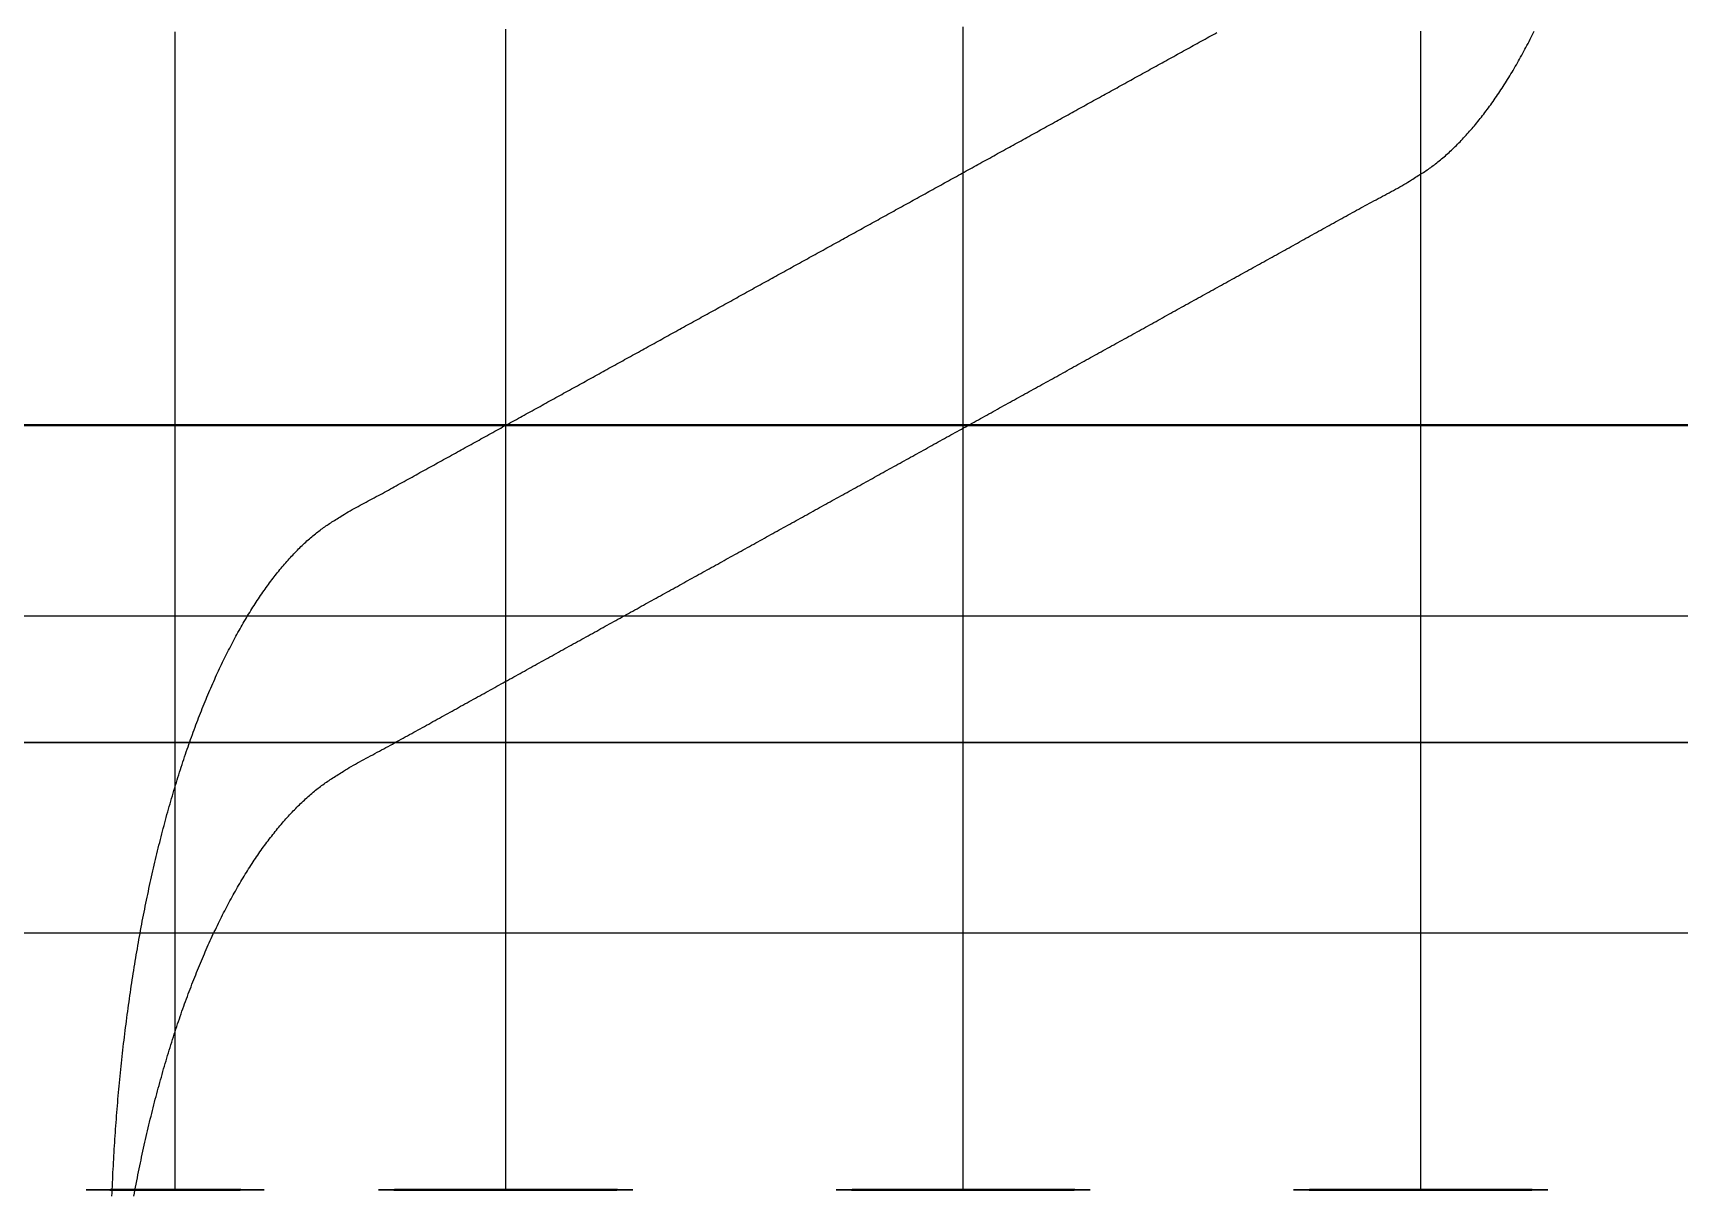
# Model space of a CAD drawing. Header units: millimetres. Extents: x -226 to 218, y -316 to 313.
# Drawn here: x -124.4 to -60.3, y -61.7 to -16.3 of the extents above; entities that cross this region are included whole.
import ezdxf

# ---------------------------------------------------------------- set-up
doc = ezdxf.new("R2010")
doc.units = ezdxf.units.MM
doc.layers.add('SKETCH', color=5, linetype='Continuous')
doc.layers.add('VISIBLE', color=7, linetype='Continuous')

msp = doc.modelspace()

# ---------------------------------------------------------------- linework, layer by layer
at = {"layer": 'SKETCH', "flags": 128}
for points in [[(-121.356, -61.67), (-121.351, -61.54), (-121.345, -61.409), (-121.34, -61.277), (-121.334, -61.146), (-121.328, -61.015), (-121.322, -60.884), (-121.316, -60.753), (-121.309, -60.622), (-121.302, -60.491), (-121.295, -60.36), (-121.288, -60.23), (-121.281, -60.099), (-121.273, -59.968), (-121.265, -59.838), (-121.257, -59.707), (-121.249, -59.577), (-121.24, -59.447), (-121.231, -59.317), (-121.222, -59.187), (-121.213, -59.057), (-121.204, -58.927), (-121.194, -58.798), (-121.184, -58.668), (-121.174, -58.539), (-121.164, -58.41), (-121.154, -58.281), (-121.143, -58.152), (-121.132, -58.023), (-121.121, -57.894), (-121.11, -57.766), (-121.098, -57.637), (-121.087, -57.509), (-121.075, -57.38), (-121.063, -57.252), (-121.05, -57.124), (-121.038, -56.996), (-121.025, -56.868), (-121.012, -56.741), (-120.999, -56.613), (-120.985, -56.486), (-120.972, -56.359), (-120.958, -56.232), (-120.944, -56.105), (-120.93, -55.978), (-120.915, -55.852), (-120.901, -55.726), (-120.886, -55.6), (-120.871, -55.474), (-120.856, -55.348), (-120.84, -55.223), (-120.824, -55.098), (-120.809, -54.973), (-120.793, -54.848), (-120.776, -54.723), (-120.76, -54.598), (-120.743, -54.474), (-120.726, -54.349), (-120.709, -54.225), (-120.692, -54.101), (-120.674, -53.978), (-120.657, -53.854), (-120.639, -53.731), (-120.621, -53.608), (-120.602, -53.485), (-120.584, -53.362), (-120.565, -53.24), (-120.546, -53.117), (-120.527, -52.995), (-120.508, -52.874), (-120.488, -52.752), (-120.469, -52.631), (-120.449, -52.51), (-120.429, -52.39), (-120.409, -52.269), (-120.388, -52.149), (-120.367, -52.029), (-120.347, -51.91), (-120.326, -51.79), (-120.304, -51.671), (-120.283, -51.551), (-120.261, -51.433), (-120.239, -51.314), (-120.217, -51.196), (-120.195, -51.077), (-120.173, -50.959), (-120.15, -50.842), (-120.127, -50.724), (-120.104, -50.607), (-120.081, -50.491), (-120.058, -50.374), (-120.034, -50.258), (-120.01, -50.142), (-119.987, -50.026), (-119.962, -49.911), (-119.938, -49.796), (-119.914, -49.681), (-119.889, -49.567), (-119.864, -49.453), (-119.839, -49.339), (-119.814, -49.226), (-119.788, -49.113), (-119.763, -49), (-119.737, -48.887), (-119.711, -48.775), (-119.685, -48.662), (-119.658, -48.55), (-119.631, -48.439), (-119.605, -48.328), (-119.578, -48.217), (-119.551, -48.106), (-119.523, -47.996), (-119.496, -47.886), (-119.468, -47.776), (-119.44, -47.667), (-119.412, -47.558), (-119.384, -47.449), (-119.355, -47.341), (-119.327, -47.233), (-119.298, -47.126), (-119.269, -47.019), (-119.24, -46.912), (-119.211, -46.805), (-119.182, -46.699), (-119.152, -46.594), (-119.122, -46.488), (-119.092, -46.383), (-119.062, -46.278), (-119.032, -46.174), (-119.002, -46.07), (-118.971, -45.966), (-118.94, -45.862), (-118.909, -45.759), (-118.878, -45.657), (-118.847, -45.554), (-118.815, -45.452), (-118.784, -45.351), (-118.752, -45.249), (-118.72, -45.149), (-118.688, -45.048), (-118.656, -44.948), (-118.623, -44.848), (-118.591, -44.749), (-118.558, -44.65), (-118.525, -44.552), (-118.492, -44.454), (-118.459, -44.356), (-118.425, -44.259), (-118.392, -44.162), (-118.358, -44.066), (-118.324, -43.97), (-118.29, -43.874), (-118.256, -43.779), (-118.222, -43.684), (-118.187, -43.589), (-118.153, -43.495), (-118.118, -43.401), (-118.083, -43.307), (-118.048, -43.214), (-118.013, -43.122), (-117.977, -43.03), (-117.942, -42.938), (-117.906, -42.847), (-117.87, -42.756), (-117.834, -42.665), (-117.798, -42.575), (-117.762, -42.486), (-117.725, -42.397), (-117.689, -42.308), (-117.652, -42.22), (-117.615, -42.132), (-117.578, -42.045), (-117.541, -41.958), (-117.504, -41.871), (-117.466, -41.785), (-117.429, -41.7), (-117.391, -41.614), (-117.353, -41.53), (-117.315, -41.445), (-117.277, -41.361), (-117.238, -41.278), (-117.2, -41.195), (-117.161, -41.112), (-117.122, -41.03), (-117.084, -40.948), (-117.044, -40.867), (-117.005, -40.786), (-116.966, -40.706), (-116.927, -40.626), (-116.887, -40.547), (-116.848, -40.468), (-116.808, -40.39), (-116.768, -40.312), (-116.728, -40.234), (-116.688, -40.158), (-116.648, -40.081), (-116.608, -40.005), (-116.567, -39.93), (-116.526, -39.855), (-116.486, -39.78), (-116.445, -39.706), (-116.404, -39.632), (-116.363, -39.559), (-116.322, -39.486), (-116.28, -39.414), (-116.239, -39.342), (-116.197, -39.271), (-116.156, -39.2), (-116.114, -39.13), (-116.072, -39.06), (-116.03, -38.991), (-115.988, -38.922), (-115.946, -38.853), (-115.903, -38.786), (-115.861, -38.718), (-115.818, -38.652), (-115.776, -38.585), (-115.733, -38.52), (-115.69, -38.455), (-115.647, -38.39), (-115.604, -38.326), (-115.561, -38.262), (-115.517, -38.199), (-115.474, -38.136), (-115.43, -38.074), (-115.387, -38.012), (-115.343, -37.951), (-115.299, -37.89), (-115.255, -37.83), (-115.211, -37.77), (-115.167, -37.711), (-115.122, -37.652), (-115.078, -37.594), (-115.034, -37.537), (-114.989, -37.48), (-114.944, -37.423), (-114.9, -37.367), (-114.855, -37.312), (-114.81, -37.257), (-114.765, -37.202), (-114.72, -37.148), (-114.675, -37.095), (-114.63, -37.042), (-114.585, -36.99), (-114.539, -36.938), (-114.494, -36.887), (-114.448, -36.836), (-114.403, -36.786), (-114.357, -36.737), (-114.311, -36.687), (-114.265, -36.639), (-114.219, -36.591), (-114.173, -36.543), (-114.127, -36.496), (-114.081, -36.45), (-114.035, -36.404), (-113.988, -36.359), (-113.942, -36.314), (-113.896, -36.269), (-113.849, -36.226), (-113.802, -36.183), (-113.756, -36.14), (-113.709, -36.098), (-113.662, -36.057), (-113.615, -36.016), (-113.569, -35.975), (-113.522, -35.936), (-113.476, -35.897), (-113.429, -35.86), (-113.383, -35.823), (-113.338, -35.788), (-113.292, -35.753), (-113.246, -35.718), (-113.201, -35.685), (-113.155, -35.652), (-113.109, -35.619), (-113.063, -35.587), (-113.017, -35.555), (-112.97, -35.523), (-112.923, -35.492), (-112.876, -35.46), (-112.828, -35.429), (-112.78, -35.398), (-112.731, -35.367), (-112.682, -35.335), (-112.632, -35.304), (-112.582, -35.272), (-112.53, -35.239), (-112.478, -35.207), (-112.425, -35.173), (-112.357, -35.131), (-112.287, -35.089), (-112.216, -35.046), (-112.143, -35.004), (-112.07, -34.962), (-111.995, -34.919), (-111.92, -34.877), (-111.843, -34.834), (-111.766, -34.792), (-111.688, -34.75), (-111.609, -34.707), (-111.53, -34.665), (-111.451, -34.622), (-111.371, -34.58), (-111.292, -34.537), (-111.212, -34.495), (-111.132, -34.452), (-111.052, -34.41), (-110.972, -34.367), (-110.893, -34.325), (-110.814, -34.283), (-110.735, -34.24), (-110.658, -34.198), (-110.58, -34.155), (-110.504, -34.113), (-110.427, -34.07), (-110.35, -34.028), (-110.273, -33.986), (-110.196, -33.943), (-110.12, -33.901), (-110.043, -33.858), (-109.966, -33.816), (-109.889, -33.774), (-109.812, -33.731), (-109.736, -33.689), (-109.659, -33.646), (-109.582, -33.604), (-109.505, -33.562), (-109.429, -33.519), (-109.352, -33.477), (-109.275, -33.434), (-109.198, -33.392), (-109.122, -33.35), (-109.045, -33.307), (-108.968, -33.265), (-108.891, -33.222), (-108.814, -33.18), (-108.738, -33.138), (-108.661, -33.095), (-108.584, -33.053), (-108.507, -33.01), (-108.43, -32.968), (-108.354, -32.926), (-108.277, -32.883), (-108.2, -32.841), (-108.123, -32.798), (-108.046, -32.756), (-107.97, -32.714), (-107.893, -32.671), (-107.816, -32.629), (-107.739, -32.586), (-107.663, -32.544), (-107.586, -32.502), (-107.509, -32.459), (-107.432, -32.417), (-107.355, -32.375), (-107.279, -32.332), (-107.202, -32.29), (-107.125, -32.247), (-107.048, -32.205), (-106.972, -32.163), (-106.895, -32.12), (-106.818, -32.078), (-106.741, -32.036), (-106.665, -31.993), (-106.588, -31.951), (-106.511, -31.908), (-106.434, -31.866), (-106.358, -31.824), (-106.281, -31.781), (-106.204, -31.739), (-106.128, -31.697), (-106.051, -31.654), (-105.974, -31.612), (-105.897, -31.57), (-105.821, -31.527), (-105.744, -31.485), (-105.667, -31.442), (-105.591, -31.4), (-105.514, -31.358), (-105.437, -31.315), (-105.361, -31.273), (-105.284, -31.231), (-105.207, -31.188), (-105.13, -31.146), (-105.054, -31.104), (-104.977, -31.061), (-104.9, -31.019), (-104.824, -30.976), (-104.747, -30.934), (-104.67, -30.892), (-104.593, -30.849), (-104.517, -30.807), (-104.44, -30.765), (-104.363, -30.722), (-104.287, -30.68), (-104.21, -30.638), (-104.133, -30.595), (-104.056, -30.553), (-103.98, -30.511), (-103.903, -30.468), (-103.826, -30.426), (-103.75, -30.384), (-103.673, -30.341), (-103.596, -30.299), (-103.519, -30.257), (-103.443, -30.214), (-103.366, -30.172), (-103.289, -30.13), (-103.213, -30.087), (-103.136, -30.045), (-103.059, -30.003), (-102.982, -29.96), (-102.906, -29.918), (-102.829, -29.876), (-102.752, -29.833), (-102.676, -29.791), (-102.599, -29.749), (-102.522, -29.706), (-102.446, -29.664), (-102.369, -29.622), (-102.292, -29.579), (-102.216, -29.537), (-102.139, -29.495), (-102.062, -29.452), (-101.986, -29.41), (-101.909, -29.368), (-101.832, -29.325), (-101.756, -29.283), (-101.679, -29.241), (-101.602, -29.198), (-101.526, -29.156), (-101.449, -29.114), (-101.372, -29.071), (-101.296, -29.029), (-101.219, -28.987), (-101.142, -28.945), (-101.066, -28.902), (-100.989, -28.86), (-100.913, -28.818), (-100.836, -28.775), (-100.759, -28.733), (-100.683, -28.691), (-100.606, -28.648), (-100.53, -28.606), (-100.453, -28.564), (-100.376, -28.521), (-100.3, -28.479), (-100.223, -28.437), (-100.147, -28.395), (-100.07, -28.352), (-99.993, -28.31), (-99.917, -28.268), (-99.84, -28.225), (-99.764, -28.183), (-99.687, -28.141), (-99.61, -28.098), (-99.534, -28.056), (-99.457, -28.014), (-99.381, -27.971), (-99.304, -27.929), (-99.227, -27.887), (-99.151, -27.844), (-99.074, -27.802), (-98.997, -27.76), (-98.921, -27.717), (-98.844, -27.675), (-98.768, -27.633), (-98.691, -27.59), (-98.614, -27.548), (-98.538, -27.506), (-98.461, -27.463), (-98.385, -27.421), (-98.308, -27.379), (-98.231, -27.336), (-98.155, -27.294), (-98.078, -27.252), (-98.001, -27.209), (-97.925, -27.167), (-97.848, -27.125), (-97.772, -27.083), (-97.695, -27.04), (-97.619, -26.998), (-97.542, -26.956), (-97.465, -26.913), (-97.389, -26.871), (-97.312, -26.829), (-97.236, -26.787), (-97.159, -26.744), (-97.083, -26.702), (-97.006, -26.66), (-96.93, -26.617), (-96.853, -26.575), (-96.777, -26.533), (-96.7, -26.491), (-96.624, -26.448), (-96.547, -26.406), (-96.471, -26.364), (-96.394, -26.322), (-96.318, -26.279), (-96.241, -26.237), (-96.164, -26.195), (-96.088, -26.153), (-96.011, -26.11), (-95.935, -26.068), (-95.858, -26.026), (-95.782, -25.984), (-95.705, -25.941), (-95.629, -25.899), (-95.552, -25.857), (-95.476, -25.815), (-95.399, -25.772), (-95.323, -25.73), (-95.246, -25.688), (-95.169, -25.646), (-95.093, -25.603), (-95.016, -25.561), (-94.94, -25.519), (-94.863, -25.477), (-94.787, -25.434), (-94.71, -25.392), (-94.634, -25.35), (-94.557, -25.308), (-94.481, -25.265), (-94.404, -25.223), (-94.328, -25.181), (-94.251, -25.139), (-94.174, -25.096), (-94.098, -25.054), (-94.021, -25.012), (-93.945, -24.97), (-93.868, -24.927), (-93.792, -24.885), (-93.715, -24.843), (-93.639, -24.801), (-93.562, -24.758), (-93.486, -24.716), (-93.409, -24.674), (-93.333, -24.632), (-93.256, -24.589), (-93.18, -24.547), (-93.103, -24.505), (-93.027, -24.463), (-92.95, -24.421), (-92.874, -24.378), (-92.797, -24.336), (-92.721, -24.294), (-92.644, -24.252), (-92.568, -24.209), (-92.491, -24.167), (-92.415, -24.125), (-92.338, -24.083), (-92.262, -24.041), (-92.185, -23.998), (-92.109, -23.956), (-92.032, -23.914), (-91.956, -23.872), (-91.879, -23.829), (-91.803, -23.787), (-91.727, -23.745), (-91.65, -23.703), (-91.574, -23.661), (-91.497, -23.618), (-91.421, -23.576), (-91.344, -23.534), (-91.268, -23.492), (-91.192, -23.45), (-91.115, -23.407), (-91.039, -23.365), (-90.962, -23.323), (-90.886, -23.281), (-90.81, -23.239), (-90.733, -23.196), (-90.657, -23.154), (-90.58, -23.112), (-90.504, -23.07), (-90.427, -23.028), (-90.351, -22.985), (-90.275, -22.943), (-90.198, -22.901), (-90.122, -22.859), (-90.045, -22.817), (-89.969, -22.774), (-89.892, -22.732), (-89.816, -22.69), (-89.74, -22.648), (-89.663, -22.606), (-89.587, -22.563), (-89.51, -22.521), (-89.434, -22.479), (-89.357, -22.437), (-89.281, -22.395), (-89.204, -22.352), (-89.128, -22.31), (-89.052, -22.268), (-88.975, -22.226), (-88.899, -22.184), (-88.822, -22.141), (-88.746, -22.099), (-88.669, -22.057), (-88.593, -22.015), (-88.517, -21.973), (-88.44, -21.931), (-88.364, -21.888), (-88.287, -21.846), (-88.211, -21.804), (-88.135, -21.762), (-88.058, -21.72), (-87.982, -21.678), (-87.905, -21.635), (-87.829, -21.593), (-87.752, -21.551), (-87.676, -21.509), (-87.6, -21.467), (-87.523, -21.424), (-87.447, -21.382), (-87.37, -21.34), (-87.294, -21.298), (-87.218, -21.256), (-87.141, -21.214), (-87.065, -21.171), (-86.988, -21.129), (-86.912, -21.087), (-86.836, -21.045), (-86.759, -21.003), (-86.683, -20.961), (-86.607, -20.918), (-86.53, -20.876), (-86.454, -20.834), (-86.378, -20.792), (-86.301, -20.75), (-86.225, -20.708), (-86.149, -20.666), (-86.072, -20.623), (-85.996, -20.581), (-85.92, -20.539), (-85.843, -20.497), (-85.767, -20.455), (-85.691, -20.413), (-85.614, -20.371), (-85.538, -20.328), (-85.462, -20.286), (-85.385, -20.244), (-85.309, -20.202), (-85.233, -20.16), (-85.157, -20.118), (-85.08, -20.075), (-85.004, -20.033), (-84.928, -19.991), (-84.851, -19.949), (-84.775, -19.907), (-84.699, -19.865), (-84.622, -19.823), (-84.546, -19.78), (-84.47, -19.738), (-84.393, -19.696), (-84.317, -19.654), (-84.241, -19.612), (-84.164, -19.569), (-84.088, -19.527), (-84.012, -19.485), (-83.935, -19.443), (-83.859, -19.401), (-83.783, -19.359), (-83.706, -19.316), (-83.63, -19.274), (-83.554, -19.232), (-83.477, -19.19), (-83.401, -19.148), (-83.325, -19.105), (-83.248, -19.063), (-83.172, -19.021), (-83.096, -18.979), (-83.019, -18.937), (-82.943, -18.895), (-82.867, -18.853), (-82.791, -18.81), (-82.714, -18.768), (-82.638, -18.726), (-82.562, -18.684), (-82.485, -18.642), (-82.409, -18.6), (-82.333, -18.558), (-82.257, -18.516), (-82.18, -18.473), (-82.104, -18.431), (-82.028, -18.389), (-81.952, -18.347), (-81.875, -18.305), (-81.799, -18.263), (-81.723, -18.221), (-81.647, -18.179), (-81.571, -18.137), (-81.494, -18.095), (-81.418, -18.052), (-81.342, -18.01), (-81.266, -17.968), (-81.189, -17.926), (-81.113, -17.884), (-81.037, -17.842), (-80.96, -17.8), (-80.884, -17.758), (-80.808, -17.716), (-80.732, -17.674), (-80.655, -17.631), (-80.579, -17.589), (-80.503, -17.547), (-80.427, -17.505), (-80.35, -17.463), (-80.274, -17.421), (-80.198, -17.379), (-80.122, -17.337), (-80.045, -17.295), (-79.969, -17.253), (-79.893, -17.21), (-79.817, -17.168), (-79.74, -17.126), (-79.664, -17.084), (-79.588, -17.042), (-79.512, -17), (-79.435, -16.958), (-79.359, -16.916), (-79.283, -16.874), (-79.207, -16.832), (-79.13, -16.79), (-79.054, -16.748), (-78.978, -16.705), (-78.902, -16.663), (-78.825, -16.621), (-78.749, -16.579), (-78.673, -16.537), (-78.597, -16.495), (-78.52, -16.453), (-78.444, -16.411), (-78.368, -16.369), (-78.292, -16.327)], [(-120.504, -61.672), (-120.482, -61.554), (-120.459, -61.435), (-120.437, -61.317), (-120.414, -61.199), (-120.391, -61.081), (-120.367, -60.963), (-120.344, -60.846), (-120.32, -60.729), (-120.297, -60.612), (-120.272, -60.496), (-120.248, -60.38), (-120.224, -60.264), (-120.199, -60.148), (-120.174, -60.033), (-120.149, -59.918), (-120.124, -59.803), (-120.099, -59.689), (-120.073, -59.575), (-120.047, -59.461), (-120.021, -59.348), (-119.995, -59.234), (-119.969, -59.121), (-119.942, -59.009), (-119.916, -58.896), (-119.889, -58.784), (-119.861, -58.672), (-119.834, -58.561), (-119.806, -58.449), (-119.779, -58.338), (-119.751, -58.228), (-119.723, -58.117), (-119.694, -58.007), (-119.666, -57.898), (-119.637, -57.788), (-119.608, -57.679), (-119.579, -57.57), (-119.55, -57.462), (-119.521, -57.354), (-119.491, -57.246), (-119.461, -57.139), (-119.431, -57.032), (-119.401, -56.926), (-119.371, -56.819), (-119.341, -56.713), (-119.31, -56.608), (-119.279, -56.502), (-119.248, -56.397), (-119.217, -56.293), (-119.186, -56.188), (-119.154, -56.084), (-119.123, -55.981), (-119.091, -55.877), (-119.059, -55.774), (-119.026, -55.672), (-118.994, -55.569), (-118.961, -55.467), (-118.929, -55.366), (-118.896, -55.264), (-118.863, -55.164), (-118.829, -55.063), (-118.796, -54.963), (-118.762, -54.864), (-118.729, -54.764), (-118.695, -54.665), (-118.661, -54.567), (-118.627, -54.469), (-118.592, -54.371), (-118.558, -54.274), (-118.523, -54.177), (-118.488, -54.081), (-118.453, -53.985), (-118.418, -53.889), (-118.382, -53.793), (-118.346, -53.698), (-118.311, -53.604), (-118.275, -53.509), (-118.239, -53.415), (-118.202, -53.322), (-118.166, -53.229), (-118.129, -53.136), (-118.093, -53.044), (-118.056, -52.952), (-118.019, -52.86), (-117.981, -52.769), (-117.944, -52.679), (-117.907, -52.589), (-117.869, -52.499), (-117.831, -52.41), (-117.793, -52.321), (-117.755, -52.233), (-117.717, -52.145), (-117.679, -52.057), (-117.64, -51.97), (-117.601, -51.883), (-117.563, -51.797), (-117.524, -51.711), (-117.484, -51.626), (-117.445, -51.541), (-117.406, -51.456), (-117.366, -51.372), (-117.326, -51.288), (-117.286, -51.205), (-117.246, -51.122), (-117.206, -51.04), (-117.166, -50.958), (-117.125, -50.876), (-117.085, -50.795), (-117.044, -50.715), (-117.003, -50.635), (-116.962, -50.555), (-116.921, -50.476), (-116.88, -50.397), (-116.839, -50.319), (-116.797, -50.241), (-116.756, -50.164), (-116.714, -50.087), (-116.672, -50.011), (-116.63, -49.935), (-116.588, -49.859), (-116.546, -49.784), (-116.504, -49.71), (-116.461, -49.636), (-116.418, -49.562), (-116.376, -49.489), (-116.333, -49.416), (-116.29, -49.344), (-116.247, -49.272), (-116.203, -49.201), (-116.16, -49.13), (-116.116, -49.059), (-116.073, -48.99), (-116.029, -48.92), (-115.985, -48.851), (-115.941, -48.783), (-115.897, -48.715), (-115.853, -48.648), (-115.809, -48.581), (-115.764, -48.515), (-115.72, -48.449), (-115.675, -48.384), (-115.631, -48.319), (-115.586, -48.255), (-115.541, -48.191), (-115.496, -48.128), (-115.451, -48.065), (-115.405, -48.003), (-115.36, -47.941), (-115.314, -47.88), (-115.269, -47.819), (-115.223, -47.759), (-115.177, -47.699), (-115.131, -47.639), (-115.085, -47.581), (-115.039, -47.522), (-114.992, -47.465), (-114.946, -47.407), (-114.9, -47.351), (-114.853, -47.295), (-114.807, -47.239), (-114.76, -47.184), (-114.713, -47.129), (-114.667, -47.075), (-114.62, -47.022), (-114.573, -46.969), (-114.526, -46.916), (-114.478, -46.864), (-114.431, -46.813), (-114.384, -46.762), (-114.336, -46.711), (-114.289, -46.661), (-114.241, -46.612), (-114.193, -46.563), (-114.145, -46.515), (-114.097, -46.467), (-114.049, -46.419), (-114.001, -46.373), (-113.953, -46.326), (-113.905, -46.281), (-113.857, -46.236), (-113.808, -46.191), (-113.76, -46.147), (-113.711, -46.103), (-113.663, -46.06), (-113.614, -46.018), (-113.566, -45.976), (-113.517, -45.935), (-113.468, -45.895), (-113.42, -45.855), (-113.372, -45.817), (-113.325, -45.779), (-113.277, -45.743), (-113.23, -45.707), (-113.183, -45.672), (-113.135, -45.637), (-113.088, -45.603), (-113.04, -45.57), (-112.993, -45.537), (-112.945, -45.504), (-112.896, -45.472), (-112.848, -45.439), (-112.799, -45.407), (-112.749, -45.375), (-112.699, -45.342), (-112.648, -45.31), (-112.597, -45.277), (-112.545, -45.245), (-112.492, -45.211), (-112.438, -45.178), (-112.384, -45.144), (-112.328, -45.109), (-112.255, -45.064), (-112.18, -45.019), (-112.104, -44.973), (-112.026, -44.928), (-111.947, -44.882), (-111.867, -44.836), (-111.785, -44.791), (-111.703, -44.745), (-111.619, -44.699), (-111.535, -44.653), (-111.45, -44.606), (-111.365, -44.56), (-111.279, -44.514), (-111.193, -44.468), (-111.106, -44.422), (-111.02, -44.375), (-110.933, -44.329), (-110.847, -44.283), (-110.761, -44.236), (-110.675, -44.19), (-110.589, -44.144), (-110.504, -44.098), (-110.42, -44.052), (-110.337, -44.006), (-110.254, -43.96), (-110.171, -43.914), (-110.088, -43.868), (-110.005, -43.822), (-109.922, -43.776), (-109.839, -43.731), (-109.756, -43.685), (-109.673, -43.639), (-109.59, -43.593), (-109.507, -43.547), (-109.424, -43.501), (-109.341, -43.455), (-109.258, -43.409), (-109.175, -43.363), (-109.092, -43.317), (-109.009, -43.272), (-108.926, -43.226), (-108.843, -43.18), (-108.76, -43.134), (-108.677, -43.088), (-108.594, -43.042), (-108.511, -42.996), (-108.428, -42.95), (-108.345, -42.905), (-108.263, -42.859), (-108.18, -42.813), (-108.097, -42.767), (-108.014, -42.721), (-107.931, -42.675), (-107.848, -42.629), (-107.765, -42.583), (-107.682, -42.538), (-107.599, -42.492), (-107.516, -42.446), (-107.433, -42.4), (-107.351, -42.354), (-107.268, -42.308), (-107.185, -42.262), (-107.102, -42.216), (-107.019, -42.171), (-106.936, -42.125), (-106.853, -42.079), (-106.77, -42.033), (-106.688, -41.987), (-106.605, -41.941), (-106.522, -41.895), (-106.439, -41.849), (-106.356, -41.804), (-106.273, -41.758), (-106.19, -41.712), (-106.107, -41.666), (-106.025, -41.62), (-105.942, -41.574), (-105.859, -41.528), (-105.776, -41.482), (-105.693, -41.436), (-105.61, -41.391), (-105.527, -41.345), (-105.445, -41.299), (-105.362, -41.253), (-105.279, -41.207), (-105.196, -41.161), (-105.113, -41.115), (-105.03, -41.069), (-104.947, -41.023), (-104.865, -40.977), (-104.782, -40.932), (-104.699, -40.886), (-104.616, -40.84), (-104.533, -40.794), (-104.45, -40.748), (-104.368, -40.702), (-104.285, -40.656), (-104.202, -40.61), (-104.119, -40.565), (-104.036, -40.519), (-103.953, -40.473), (-103.871, -40.427), (-103.788, -40.381), (-103.705, -40.335), (-103.622, -40.29), (-103.539, -40.244), (-103.456, -40.198), (-103.374, -40.152), (-103.291, -40.106), (-103.208, -40.06), (-103.125, -40.015), (-103.042, -39.969), (-102.96, -39.923), (-102.877, -39.877), (-102.794, -39.831), (-102.711, -39.786), (-102.628, -39.74), (-102.546, -39.694), (-102.463, -39.648), (-102.38, -39.602), (-102.297, -39.556), (-102.214, -39.511), (-102.132, -39.465), (-102.049, -39.419), (-101.966, -39.373), (-101.883, -39.327), (-101.8, -39.282), (-101.718, -39.236), (-101.635, -39.19), (-101.552, -39.144), (-101.469, -39.098), (-101.387, -39.052), (-101.304, -39.007), (-101.221, -38.961), (-101.138, -38.915), (-101.055, -38.869), (-100.973, -38.823), (-100.89, -38.778), (-100.807, -38.732), (-100.724, -38.686), (-100.642, -38.64), (-100.559, -38.594), (-100.476, -38.549), (-100.393, -38.503), (-100.311, -38.457), (-100.228, -38.411), (-100.145, -38.365), (-100.062, -38.32), (-99.98, -38.274), (-99.897, -38.228), (-99.814, -38.182), (-99.731, -38.137), (-99.649, -38.091), (-99.566, -38.045), (-99.483, -37.999), (-99.4, -37.953), (-99.318, -37.908), (-99.235, -37.862), (-99.152, -37.816), (-99.07, -37.77), (-98.987, -37.724), (-98.904, -37.679), (-98.821, -37.633), (-98.739, -37.587), (-98.656, -37.541), (-98.573, -37.496), (-98.49, -37.45), (-98.408, -37.404), (-98.325, -37.358), (-98.242, -37.312), (-98.16, -37.267), (-98.077, -37.221), (-97.994, -37.175), (-97.911, -37.129), (-97.829, -37.083), (-97.746, -37.037), (-97.663, -36.992), (-97.581, -36.946), (-97.498, -36.9), (-97.415, -36.854), (-97.333, -36.808), (-97.25, -36.763), (-97.167, -36.717), (-97.084, -36.671), (-97.002, -36.625), (-96.919, -36.579), (-96.836, -36.534), (-96.754, -36.488), (-96.671, -36.442), (-96.588, -36.396), (-96.506, -36.35), (-96.423, -36.305), (-96.34, -36.259), (-96.258, -36.213), (-96.175, -36.167), (-96.092, -36.122), (-96.01, -36.076), (-95.927, -36.03), (-95.844, -35.984), (-95.762, -35.938), (-95.679, -35.893), (-95.596, -35.847), (-95.514, -35.801), (-95.431, -35.756), (-95.348, -35.71), (-95.266, -35.664), (-95.183, -35.618), (-95.1, -35.573), (-95.018, -35.527), (-94.935, -35.481), (-94.852, -35.435), (-94.77, -35.39), (-94.687, -35.344), (-94.604, -35.298), (-94.522, -35.252), (-94.439, -35.207), (-94.356, -35.161), (-94.274, -35.115), (-94.191, -35.07), (-94.109, -35.024), (-94.026, -34.978), (-93.943, -34.932), (-93.861, -34.887), (-93.778, -34.841), (-93.695, -34.795), (-93.613, -34.749), (-93.53, -34.704), (-93.448, -34.658), (-93.365, -34.612), (-93.282, -34.567), (-93.2, -34.521), (-93.117, -34.475), (-93.035, -34.429), (-92.952, -34.384), (-92.869, -34.338), (-92.787, -34.292), (-92.704, -34.247), (-92.621, -34.201), (-92.539, -34.155), (-92.456, -34.109), (-92.374, -34.064), (-92.291, -34.018), (-92.208, -33.972), (-92.126, -33.926), (-92.043, -33.881), (-91.96, -33.835), (-91.878, -33.789), (-91.795, -33.743), (-91.713, -33.698), (-91.63, -33.652), (-91.547, -33.606), (-91.465, -33.56), (-91.382, -33.515), (-91.299, -33.469), (-91.217, -33.423), (-91.134, -33.377), (-91.051, -33.332), (-90.969, -33.286), (-90.886, -33.24), (-90.804, -33.194), (-90.721, -33.149), (-90.638, -33.103), (-90.556, -33.057), (-90.473, -33.012), (-90.391, -32.966), (-90.308, -32.92), (-90.226, -32.874), (-90.143, -32.829), (-90.06, -32.783), (-89.978, -32.737), (-89.895, -32.692), (-89.813, -32.646), (-89.73, -32.6), (-89.648, -32.555), (-89.565, -32.509), (-89.483, -32.463), (-89.4, -32.418), (-89.317, -32.372), (-89.235, -32.326), (-89.152, -32.281), (-89.07, -32.235), (-88.987, -32.189), (-88.905, -32.144), (-88.822, -32.098), (-88.74, -32.052), (-88.657, -32.007), (-88.575, -31.961), (-88.492, -31.915), (-88.41, -31.87), (-88.327, -31.824), (-88.245, -31.778), (-88.162, -31.733), (-88.08, -31.687), (-87.997, -31.641), (-87.915, -31.596), (-87.832, -31.55), (-87.75, -31.504), (-87.667, -31.459), (-87.585, -31.413), (-87.502, -31.367), (-87.42, -31.322), (-87.337, -31.276), (-87.255, -31.23), (-87.172, -31.185), (-87.09, -31.139), (-87.007, -31.093), (-86.925, -31.048), (-86.842, -31.002), (-86.76, -30.956), (-86.677, -30.911), (-86.595, -30.865), (-86.512, -30.819), (-86.43, -30.774), (-86.347, -30.728), (-86.265, -30.682), (-86.182, -30.637), (-86.1, -30.591), (-86.017, -30.545), (-85.935, -30.5), (-85.852, -30.454), (-85.77, -30.408), (-85.687, -30.363), (-85.605, -30.317), (-85.522, -30.271), (-85.44, -30.226), (-85.357, -30.18), (-85.275, -30.134), (-85.193, -30.088), (-85.11, -30.043), (-85.028, -29.997), (-84.945, -29.951), (-84.863, -29.906), (-84.78, -29.86), (-84.698, -29.814), (-84.615, -29.769), (-84.533, -29.723), (-84.45, -29.678), (-84.368, -29.632), (-84.286, -29.586), (-84.203, -29.541), (-84.121, -29.495), (-84.038, -29.449), (-83.956, -29.404), (-83.873, -29.358), (-83.791, -29.312), (-83.709, -29.267), (-83.626, -29.221), (-83.544, -29.176), (-83.461, -29.13), (-83.379, -29.084), (-83.296, -29.039), (-83.214, -28.993), (-83.132, -28.948), (-83.049, -28.902), (-82.967, -28.856), (-82.884, -28.811), (-82.802, -28.765), (-82.72, -28.72), (-82.637, -28.674), (-82.555, -28.628), (-82.472, -28.583), (-82.39, -28.537), (-82.307, -28.492), (-82.225, -28.446), (-82.143, -28.4), (-82.06, -28.355), (-81.978, -28.309), (-81.895, -28.264), (-81.813, -28.218), (-81.731, -28.172), (-81.648, -28.127), (-81.566, -28.081), (-81.484, -28.036), (-81.401, -27.99), (-81.319, -27.944), (-81.236, -27.899), (-81.154, -27.853), (-81.072, -27.808), (-80.989, -27.762), (-80.907, -27.716), (-80.824, -27.671), (-80.742, -27.625), (-80.66, -27.58), (-80.577, -27.534), (-80.495, -27.489), (-80.413, -27.443), (-80.33, -27.397), (-80.248, -27.352), (-80.166, -27.306), (-80.083, -27.261), (-80.001, -27.215), (-79.918, -27.17), (-79.836, -27.124), (-79.754, -27.078), (-79.671, -27.033), (-79.589, -26.987), (-79.507, -26.942), (-79.424, -26.896), (-79.342, -26.851), (-79.26, -26.805), (-79.177, -26.759), (-79.095, -26.714), (-79.013, -26.668), (-78.93, -26.623), (-78.848, -26.577), (-78.766, -26.532), (-78.683, -26.486), (-78.601, -26.44), (-78.519, -26.395), (-78.436, -26.349), (-78.354, -26.304), (-78.272, -26.258), (-78.189, -26.212), (-78.107, -26.167), (-78.025, -26.121), (-77.942, -26.076), (-77.86, -26.03), (-77.778, -25.984), (-77.695, -25.939), (-77.613, -25.893), (-77.531, -25.848), (-77.449, -25.802), (-77.366, -25.756), (-77.284, -25.711), (-77.202, -25.665), (-77.119, -25.62), (-77.037, -25.574), (-76.955, -25.528), (-76.872, -25.483), (-76.79, -25.437), (-76.708, -25.392), (-76.625, -25.346), (-76.543, -25.301), (-76.461, -25.255), (-76.379, -25.209), (-76.296, -25.164), (-76.214, -25.118), (-76.132, -25.073), (-76.05, -25.027), (-75.967, -24.982), (-75.885, -24.936), (-75.803, -24.891), (-75.72, -24.845), (-75.638, -24.8), (-75.556, -24.754), (-75.474, -24.709), (-75.391, -24.663), (-75.309, -24.618), (-75.227, -24.572), (-75.145, -24.527), (-75.062, -24.481), (-74.98, -24.435), (-74.898, -24.39), (-74.815, -24.344), (-74.733, -24.299), (-74.651, -24.253), (-74.569, -24.208), (-74.486, -24.162), (-74.404, -24.117), (-74.322, -24.071), (-74.24, -24.026), (-74.157, -23.98), (-74.075, -23.935), (-73.993, -23.889), (-73.91, -23.844), (-73.828, -23.798), (-73.746, -23.753), (-73.663, -23.707), (-73.581, -23.662), (-73.499, -23.616), (-73.417, -23.571), (-73.334, -23.525), (-73.252, -23.48), (-73.17, -23.434), (-73.088, -23.389), (-73.005, -23.343), (-72.923, -23.298), (-72.841, -23.252), (-72.759, -23.207), (-72.676, -23.161), (-72.594, -23.116), (-72.51, -23.07), (-72.426, -23.024), (-72.341, -22.979), (-72.256, -22.933), (-72.171, -22.887), (-72.085, -22.841), (-71.999, -22.795), (-71.914, -22.75), (-71.828, -22.704), (-71.743, -22.658), (-71.658, -22.612), (-71.573, -22.566), (-71.489, -22.521), (-71.405, -22.475), (-71.323, -22.429), (-71.241, -22.384), (-71.16, -22.339), (-71.081, -22.293), (-71.002, -22.248), (-70.925, -22.203), (-70.85, -22.158), (-70.776, -22.113), (-70.704, -22.069), (-70.649, -22.034), (-70.594, -22), (-70.541, -21.967), (-70.489, -21.934), (-70.437, -21.902), (-70.386, -21.869), (-70.336, -21.837), (-70.287, -21.805), (-70.238, -21.773), (-70.189, -21.741), (-70.141, -21.709), (-70.093, -21.677), (-70.046, -21.645), (-69.998, -21.612), (-69.951, -21.579), (-69.904, -21.545), (-69.858, -21.511), (-69.811, -21.476), (-69.764, -21.441), (-69.717, -21.404), (-69.67, -21.367), (-69.622, -21.329), (-69.575, -21.29), (-69.527, -21.25), (-69.478, -21.209), (-69.43, -21.168), (-69.382, -21.126), (-69.334, -21.083), (-69.286, -21.04), (-69.238, -20.996), (-69.19, -20.952), (-69.143, -20.907), (-69.095, -20.862), (-69.047, -20.816), (-69, -20.77), (-68.952, -20.723), (-68.905, -20.675), (-68.858, -20.627), (-68.81, -20.579), (-68.763, -20.53), (-68.716, -20.48), (-68.669, -20.43), (-68.622, -20.38), (-68.575, -20.329), (-68.529, -20.277), (-68.482, -20.225), (-68.436, -20.172), (-68.389, -20.119), (-68.343, -20.066), (-68.297, -20.012), (-68.251, -19.957), (-68.205, -19.902), (-68.159, -19.846), (-68.113, -19.79), (-68.067, -19.733), (-68.021, -19.676), (-67.976, -19.618), (-67.93, -19.56), (-67.885, -19.501), (-67.839, -19.442), (-67.794, -19.382), (-67.749, -19.321), (-67.704, -19.261), (-67.659, -19.199), (-67.614, -19.137), (-67.569, -19.075), (-67.525, -19.012), (-67.48, -18.949), (-67.436, -18.885), (-67.392, -18.821), (-67.348, -18.756), (-67.304, -18.691), (-67.26, -18.626), (-67.216, -18.559), (-67.172, -18.493), (-67.129, -18.425), (-67.085, -18.358), (-67.042, -18.289), (-66.999, -18.221), (-66.956, -18.151), (-66.913, -18.081), (-66.87, -18.011), (-66.827, -17.94), (-66.784, -17.869), (-66.742, -17.798), (-66.7, -17.725), (-66.657, -17.653), (-66.615, -17.58), (-66.573, -17.506), (-66.531, -17.432), (-66.489, -17.358), (-66.448, -17.283), (-66.406, -17.208), (-66.365, -17.132), (-66.324, -17.056), (-66.283, -16.979), (-66.242, -16.902), (-66.201, -16.824), (-66.16, -16.746), (-66.12, -16.668), (-66.079, -16.589), (-66.039, -16.509), (-65.999, -16.429), (-65.959, -16.349), (-65.919, -16.268)], [(-118.888, -61.426), (-118.888, -61.152), (-118.888, -60.879), (-118.888, -60.605), (-118.888, -60.332), (-118.888, -60.058), (-118.888, -59.785), (-118.888, -59.511), (-118.888, -59.238), (-118.888, -58.964), (-118.888, -58.691), (-118.888, -58.417), (-118.888, -58.144), (-118.888, -57.87), (-118.888, -57.597), (-118.888, -57.323), (-118.888, -57.05), (-118.888, -56.776), (-118.888, -56.503), (-118.888, -56.229), (-118.888, -55.956), (-118.888, -55.682), (-118.888, -55.409), (-118.888, -55.136), (-118.888, -54.862), (-118.888, -54.589), (-118.888, -54.315), (-118.888, -54.042), (-118.888, -53.768), (-118.888, -53.495), (-118.888, -53.221), (-118.888, -52.948), (-118.888, -52.674), (-118.888, -52.401), (-118.888, -52.127), (-118.888, -51.854), (-118.888, -51.58), (-118.888, -51.307), (-118.888, -51.033), (-118.888, -50.76), (-118.888, -50.486), (-118.888, -50.213), (-118.888, -49.939), (-118.888, -49.666), (-118.888, -49.392), (-118.888, -49.119), (-118.888, -48.845), (-118.888, -48.572), (-118.888, -48.298), (-118.888, -48.025), (-118.888, -47.751), (-118.888, -47.478), (-118.888, -47.204), (-118.888, -46.931), (-118.888, -46.658), (-118.888, -46.384), (-118.888, -46.111), (-118.888, -45.837), (-118.888, -45.564), (-118.888, -45.29), (-118.888, -45.017), (-118.888, -44.743), (-118.888, -44.47), (-118.888, -44.196), (-118.888, -43.923), (-118.888, -43.649), (-118.888, -43.376), (-118.888, -43.102), (-118.888, -42.829), (-118.888, -42.555), (-118.888, -42.282), (-118.888, -42.008), (-118.888, -41.735), (-118.888, -41.461), (-118.888, -41.188), (-118.888, -40.914), (-118.888, -40.641), (-118.888, -40.367), (-118.888, -40.094), (-118.888, -39.82), (-118.888, -39.547), (-118.888, -39.273), (-118.888, -39), (-118.888, -38.726), (-118.888, -38.453), (-118.888, -38.179), (-118.888, -37.906), (-118.888, -37.633), (-118.888, -37.359), (-118.888, -37.086), (-118.888, -36.812), (-118.888, -36.539), (-118.888, -36.265), (-118.888, -35.992), (-118.888, -35.718), (-118.888, -35.445), (-118.888, -35.171), (-118.888, -34.898), (-118.888, -34.624), (-118.888, -34.351), (-118.888, -34.077), (-118.888, -33.804), (-118.888, -33.53), (-118.888, -33.257), (-118.888, -32.983), (-118.888, -32.71), (-118.888, -32.436), (-118.888, -32.163), (-118.888, -31.889), (-118.888, -31.616), (-118.888, -31.342), (-118.888, -31.069), (-118.888, -30.795), (-118.888, -30.522), (-118.888, -30.248), (-118.888, -29.975), (-118.888, -29.701), (-118.888, -29.428), (-118.888, -29.154), (-118.888, -28.881), (-118.888, -28.608), (-118.888, -28.334), (-118.888, -28.061), (-118.888, -27.787), (-118.888, -27.514), (-118.888, -27.24), (-118.888, -26.967), (-118.888, -26.693), (-118.888, -26.42), (-118.888, -26.146), (-118.888, -25.873), (-118.888, -25.599), (-118.888, -25.326), (-118.888, -25.052), (-118.888, -24.779), (-118.888, -24.505), (-118.888, -24.232), (-118.888, -23.958), (-118.888, -23.685), (-118.888, -23.411), (-118.888, -23.138), (-118.888, -22.864), (-118.888, -22.591), (-118.888, -22.317), (-118.888, -22.044), (-118.888, -21.77), (-118.888, -21.497), (-118.888, -21.223), (-118.888, -20.95), (-118.888, -20.676), (-118.888, -20.403), (-118.888, -20.129), (-118.888, -19.856), (-118.888, -19.583), (-118.888, -19.309), (-118.888, -19.036), (-118.888, -18.762), (-118.888, -18.489), (-118.888, -18.215), (-118.888, -17.942), (-118.888, -17.668), (-118.888, -17.395), (-118.888, -17.121), (-118.888, -16.848), (-118.888, -16.574), (-118.888, -16.301)], [(-106.009, -61.426), (-106.009, -61.172), (-106.009, -60.917), (-106.009, -60.663), (-106.009, -60.409), (-106.009, -60.155), (-106.009, -59.901), (-106.009, -59.647), (-106.009, -59.393), (-106.009, -59.139), (-106.009, -58.884), (-106.009, -58.63), (-106.009, -58.376), (-106.009, -58.122), (-106.009, -57.868), (-106.009, -57.614), (-106.009, -57.36), (-106.009, -57.106), (-106.009, -56.851), (-106.009, -56.597), (-106.009, -56.343), (-106.009, -56.089), (-106.009, -55.835), (-106.009, -55.581), (-106.009, -55.327), (-106.009, -55.073), (-106.009, -54.818), (-106.009, -54.564), (-106.009, -54.31), (-106.009, -54.056), (-106.009, -53.802), (-106.009, -53.548), (-106.009, -53.293), (-106.009, -53.039), (-106.009, -52.785), (-106.009, -52.531), (-106.009, -52.277), (-106.009, -52.023), (-106.009, -51.768), (-106.009, -51.514), (-106.009, -51.26), (-106.009, -51.006), (-106.009, -50.752), (-106.009, -50.498), (-106.009, -50.243), (-106.009, -49.989), (-106.009, -49.735), (-106.009, -49.481), (-106.009, -49.227), (-106.009, -48.973), (-106.009, -48.718), (-106.009, -48.464), (-106.009, -48.21), (-106.009, -47.956), (-106.009, -47.702), (-106.009, -47.448), (-106.009, -47.194), (-106.009, -46.94), (-106.009, -46.685), (-106.009, -46.431), (-106.009, -46.177), (-106.009, -45.923), (-106.009, -45.669), (-106.009, -45.415), (-106.009, -45.161), (-106.009, -44.907), (-106.009, -44.653), (-106.009, -44.398), (-106.009, -44.144), (-106.009, -43.89), (-106.009, -43.636), (-106.009, -43.382), (-106.009, -43.128), (-106.009, -42.874), (-106.009, -42.619), (-106.009, -42.365), (-106.009, -42.111), (-106.009, -41.857), (-106.009, -41.603), (-106.009, -41.349), (-106.009, -41.094), (-106.009, -40.84), (-106.009, -40.586), (-106.009, -40.332), (-106.009, -40.078), (-106.009, -39.824), (-106.009, -39.569), (-106.009, -39.315), (-106.009, -39.061), (-106.009, -38.807), (-106.009, -38.553), (-106.009, -38.299), (-106.009, -38.044), (-106.009, -37.79), (-106.009, -37.536), (-106.009, -37.282), (-106.009, -37.028), (-106.009, -36.774), (-106.009, -36.52), (-106.009, -36.265), (-106.009, -36.011), (-106.009, -35.757), (-106.009, -35.503), (-106.009, -35.249), (-106.009, -34.995), (-106.009, -34.741), (-106.009, -34.487), (-106.009, -34.232), (-106.009, -33.978), (-106.009, -33.724), (-106.009, -33.47), (-106.009, -33.216), (-106.009, -32.962), (-106.009, -32.708), (-106.009, -32.454), (-106.009, -32.199), (-106.009, -31.945), (-106.009, -31.691), (-106.009, -31.437), (-106.009, -31.183), (-106.009, -30.929), (-106.009, -30.675), (-106.009, -30.421), (-106.009, -30.166), (-106.009, -29.912), (-106.009, -29.658), (-106.009, -29.404), (-106.009, -29.15), (-106.009, -28.896), (-106.009, -28.641), (-106.009, -28.387), (-106.009, -28.133), (-106.009, -27.879), (-106.009, -27.625), (-106.009, -27.37), (-106.009, -27.116), (-106.009, -26.862), (-106.009, -26.608), (-106.009, -26.354), (-106.009, -26.1), (-106.009, -25.845), (-106.009, -25.591), (-106.009, -25.337), (-106.009, -25.083), (-106.009, -24.829), (-106.009, -24.575), (-106.009, -24.321), (-106.009, -24.066), (-106.009, -23.812), (-106.009, -23.558), (-106.009, -23.304), (-106.009, -23.05), (-106.009, -22.796), (-106.009, -22.542), (-106.009, -22.288), (-106.009, -22.033), (-106.009, -21.779), (-106.009, -21.525), (-106.009, -21.271), (-106.009, -21.017), (-106.009, -20.763), (-106.009, -20.509), (-106.009, -20.255), (-106.009, -20.001), (-106.009, -19.746), (-106.009, -19.492), (-106.009, -19.238), (-106.009, -18.984), (-106.009, -18.73), (-106.009, -18.476), (-106.009, -18.222), (-106.009, -17.967), (-106.009, -17.713), (-106.009, -17.459), (-106.009, -17.205), (-106.009, -16.951), (-106.009, -16.697), (-106.009, -16.442), (-106.009, -16.188)], [(-88.176, -61.426), (-88.176, -61.171), (-88.176, -60.916), (-88.176, -60.662), (-88.176, -60.407), (-88.176, -60.153), (-88.176, -59.898), (-88.176, -59.643), (-88.176, -59.389), (-88.176, -59.134), (-88.176, -58.879), (-88.176, -58.625), (-88.176, -58.37), (-88.176, -58.116), (-88.176, -57.861), (-88.176, -57.606), (-88.176, -57.352), (-88.176, -57.097), (-88.176, -56.843), (-88.176, -56.588), (-88.176, -56.333), (-88.176, -56.079), (-88.176, -55.824), (-88.176, -55.569), (-88.176, -55.315), (-88.176, -55.06), (-88.176, -54.806), (-88.176, -54.551), (-88.176, -54.296), (-88.176, -54.042), (-88.176, -53.787), (-88.176, -53.532), (-88.176, -53.278), (-88.176, -53.023), (-88.176, -52.769), (-88.176, -52.514), (-88.176, -52.259), (-88.176, -52.005), (-88.176, -51.75), (-88.176, -51.496), (-88.176, -51.241), (-88.176, -50.986), (-88.176, -50.732), (-88.176, -50.477), (-88.176, -50.222), (-88.176, -49.968), (-88.176, -49.713), (-88.176, -49.459), (-88.176, -49.204), (-88.176, -48.949), (-88.176, -48.695), (-88.176, -48.44), (-88.176, -48.185), (-88.176, -47.931), (-88.176, -47.676), (-88.176, -47.422), (-88.176, -47.167), (-88.176, -46.912), (-88.176, -46.658), (-88.176, -46.403), (-88.176, -46.149), (-88.176, -45.894), (-88.176, -45.639), (-88.176, -45.385), (-88.176, -45.13), (-88.176, -44.875), (-88.176, -44.621), (-88.176, -44.366), (-88.176, -44.112), (-88.176, -43.857), (-88.176, -43.602), (-88.176, -43.348), (-88.176, -43.093), (-88.176, -42.838), (-88.176, -42.584), (-88.176, -42.329), (-88.176, -42.074), (-88.176, -41.82), (-88.176, -41.565), (-88.176, -41.31), (-88.176, -41.056), (-88.176, -40.801), (-88.176, -40.546), (-88.176, -40.292), (-88.176, -40.037), (-88.176, -39.782), (-88.176, -39.528), (-88.176, -39.273), (-88.176, -39.018), (-88.176, -38.764), (-88.176, -38.509), (-88.176, -38.255), (-88.176, -38), (-88.176, -37.745), (-88.176, -37.491), (-88.176, -37.236), (-88.176, -36.981), (-88.176, -36.727), (-88.176, -36.472), (-88.176, -36.217), (-88.176, -35.963), (-88.176, -35.708), (-88.176, -35.453), (-88.176, -35.199), (-88.176, -34.944), (-88.176, -34.69), (-88.176, -34.435), (-88.176, -34.18), (-88.176, -33.926), (-88.176, -33.671), (-88.176, -33.417), (-88.176, -33.162), (-88.176, -32.907), (-88.176, -32.653), (-88.176, -32.398), (-88.176, -32.143), (-88.176, -31.889), (-88.176, -31.634), (-88.176, -31.38), (-88.176, -31.125), (-88.176, -30.87), (-88.176, -30.616), (-88.176, -30.361), (-88.176, -30.107), (-88.176, -29.852), (-88.176, -29.597), (-88.176, -29.343), (-88.176, -29.088), (-88.176, -28.833), (-88.176, -28.579), (-88.176, -28.324), (-88.176, -28.07), (-88.176, -27.815), (-88.176, -27.56), (-88.176, -27.306), (-88.176, -27.051), (-88.176, -26.796), (-88.176, -26.542), (-88.176, -26.287), (-88.176, -26.033), (-88.176, -25.778), (-88.176, -25.523), (-88.176, -25.269), (-88.176, -25.014), (-88.176, -24.759), (-88.176, -24.505), (-88.176, -24.25), (-88.176, -23.996), (-88.176, -23.741), (-88.176, -23.486), (-88.176, -23.232), (-88.176, -22.977), (-88.176, -22.723), (-88.176, -22.468), (-88.176, -22.213), (-88.176, -21.959), (-88.176, -21.704), (-88.176, -21.449), (-88.176, -21.195), (-88.176, -20.94), (-88.176, -20.686), (-88.176, -20.431), (-88.176, -20.176), (-88.176, -19.922), (-88.176, -19.667), (-88.176, -19.412), (-88.176, -19.158), (-88.176, -18.903), (-88.176, -18.649), (-88.176, -18.394), (-88.176, -18.139), (-88.176, -17.885), (-88.176, -17.63), (-88.176, -17.376), (-88.176, -17.121), (-88.176, -16.866), (-88.176, -16.612), (-88.176, -16.357), (-88.176, -16.102)], [(-70.342, -61.426), (-70.342, -61.162), (-70.342, -60.898), (-70.342, -60.633), (-70.342, -60.369), (-70.342, -60.105), (-70.342, -59.841), (-70.342, -59.577), (-70.342, -59.313), (-70.342, -59.049), (-70.342, -58.785), (-70.342, -58.521), (-70.342, -58.257), (-70.342, -57.993), (-70.342, -57.729), (-70.342, -57.465), (-70.342, -57.2), (-70.342, -56.936), (-70.342, -56.672), (-70.342, -56.408), (-70.342, -56.144), (-70.342, -55.88), (-70.342, -55.616), (-70.342, -55.352), (-70.342, -55.088), (-70.342, -54.824), (-70.342, -54.56), (-70.342, -54.296), (-70.342, -54.032), (-70.342, -53.768), (-70.342, -53.504), (-70.342, -53.24), (-70.342, -52.976), (-70.342, -52.712), (-70.342, -52.448), (-70.342, -52.184), (-70.342, -51.92), (-70.342, -51.656), (-70.342, -51.391), (-70.342, -51.127), (-70.342, -50.863), (-70.342, -50.599), (-70.342, -50.335), (-70.342, -50.071), (-70.342, -49.807), (-70.342, -49.543), (-70.342, -49.279), (-70.342, -49.015), (-70.342, -48.751), (-70.342, -48.487), (-70.342, -48.223), (-70.342, -47.959), (-70.342, -47.695), (-70.342, -47.431), (-70.342, -47.167), (-70.342, -46.903), (-70.342, -46.639), (-70.342, -46.375), (-70.342, -46.11), (-70.342, -45.846), (-70.342, -45.582), (-70.342, -45.318), (-70.342, -45.054), (-70.342, -44.79), (-70.342, -44.526), (-70.342, -44.262), (-70.342, -43.998), (-70.342, -43.734), (-70.342, -43.47), (-70.342, -43.206), (-70.342, -42.942), (-70.342, -42.678), (-70.342, -42.413), (-70.342, -42.149), (-70.342, -41.885), (-70.342, -41.621), (-70.342, -41.357), (-70.342, -41.093), (-70.342, -40.829), (-70.342, -40.565), (-70.342, -40.301), (-70.342, -40.037), (-70.342, -39.773), (-70.342, -39.509), (-70.342, -39.245), (-70.342, -38.98), (-70.342, -38.716), (-70.342, -38.452), (-70.342, -38.188), (-70.342, -37.924), (-70.342, -37.66), (-70.342, -37.396), (-70.342, -37.132), (-70.342, -36.868), (-70.342, -36.604), (-70.342, -36.34), (-70.342, -36.076), (-70.342, -35.812), (-70.342, -35.548), (-70.342, -35.284), (-70.342, -35.02), (-70.342, -34.756), (-70.342, -34.491), (-70.342, -34.227), (-70.342, -33.963), (-70.342, -33.699), (-70.342, -33.435), (-70.342, -33.171), (-70.342, -32.907), (-70.342, -32.643), (-70.342, -32.379), (-70.342, -32.115), (-70.342, -31.851), (-70.342, -31.587), (-70.342, -31.323), (-70.342, -31.059), (-70.342, -30.795), (-70.342, -30.531), (-70.342, -30.267), (-70.342, -30.003), (-70.342, -29.739), (-70.342, -29.475), (-70.342, -29.211), (-70.342, -28.947), (-70.342, -28.683), (-70.342, -28.419), (-70.342, -28.155), (-70.342, -27.89), (-70.342, -27.626), (-70.342, -27.362), (-70.342, -27.098), (-70.342, -26.834), (-70.342, -26.57), (-70.342, -26.306), (-70.342, -26.042), (-70.342, -25.778), (-70.342, -25.514), (-70.342, -25.25), (-70.342, -24.986), (-70.342, -24.722), (-70.342, -24.457), (-70.342, -24.193), (-70.342, -23.929), (-70.342, -23.665), (-70.342, -23.401), (-70.342, -23.137), (-70.342, -22.873), (-70.342, -22.609), (-70.342, -22.345), (-70.342, -22.081), (-70.342, -21.817), (-70.342, -21.553), (-70.342, -21.289), (-70.342, -21.025), (-70.342, -20.76), (-70.342, -20.496), (-70.342, -20.232), (-70.342, -19.968), (-70.342, -19.704), (-70.342, -19.44), (-70.342, -19.176), (-70.342, -18.912), (-70.342, -18.648), (-70.342, -18.384), (-70.342, -18.12), (-70.342, -17.856), (-70.342, -17.592), (-70.342, -17.328), (-70.342, -17.063), (-70.342, -16.799), (-70.342, -16.535), (-70.342, -16.271)], [(-115.421, -61.426), (-115.457, -61.424), (-115.569, -61.423), (-115.756, -61.421), (-116.012, -61.42), (-116.333, -61.418), (-116.711, -61.417), (-117.137, -61.416), (-117.603, -61.416), (-118.097, -61.415), (-118.609, -61.415), (-119.127, -61.415), (-119.64, -61.415), (-120.136, -61.416), (-120.604, -61.416), (-121.034, -61.417), (-121.416, -61.418), (-121.742, -61.42), (-122.003, -61.421), (-122.196, -61.423), (-122.314, -61.424), (-122.356, -61.426), (-122.32, -61.427), (-122.208, -61.429), (-122.022, -61.43), (-121.765, -61.432), (-121.445, -61.433), (-121.067, -61.434), (-120.64, -61.435), (-120.175, -61.436), (-119.68, -61.436), (-119.168, -61.436), (-118.65, -61.436), (-118.137, -61.436), (-117.641, -61.436), (-117.172, -61.435), (-116.742, -61.434), (-116.36, -61.433), (-116.035, -61.432), (-115.773, -61.43), (-115.581, -61.429), (-115.463, -61.427), (-115.421, -61.426)], [(-101.055, -61.426), (-101.091, -61.424), (-101.205, -61.422), (-101.394, -61.42), (-101.656, -61.418), (-101.986, -61.417), (-102.38, -61.415), (-102.832, -61.414), (-103.333, -61.413), (-103.876, -61.412), (-104.453, -61.411), (-105.055, -61.411), (-105.672, -61.41), (-106.294, -61.41), (-106.911, -61.411), (-107.514, -61.411), (-108.094, -61.412), (-108.64, -61.413), (-109.146, -61.414), (-109.601, -61.415), (-110, -61.417), (-110.337, -61.418), (-110.605, -61.42), (-110.8, -61.422), (-110.92, -61.424), (-110.963, -61.426), (-110.927, -61.428), (-110.814, -61.429), (-110.625, -61.431), (-110.363, -61.433), (-110.032, -61.435), (-109.638, -61.436), (-109.187, -61.437), (-108.686, -61.439), (-108.142, -61.439), (-107.565, -61.44), (-106.963, -61.441), (-106.346, -61.441), (-105.724, -61.441), (-105.106, -61.441), (-104.503, -61.44), (-103.923, -61.439), (-103.376, -61.439), (-102.871, -61.437), (-102.415, -61.436), (-102.016, -61.435), (-101.68, -61.433), (-101.412, -61.431), (-101.217, -61.429), (-101.097, -61.428), (-101.055, -61.426)], [(-83.222, -61.426), (-83.258, -61.424), (-83.372, -61.422), (-83.562, -61.42), (-83.825, -61.418), (-84.156, -61.417), (-84.55, -61.415), (-85.002, -61.414), (-85.503, -61.413), (-86.047, -61.412), (-86.624, -61.411), (-87.226, -61.411), (-87.843, -61.41), (-88.465, -61.41), (-89.082, -61.411), (-89.685, -61.411), (-90.265, -61.412), (-90.811, -61.413), (-91.316, -61.414), (-91.771, -61.415), (-92.17, -61.417), (-92.505, -61.418), (-92.773, -61.42), (-92.968, -61.422), (-93.087, -61.424), (-93.129, -61.426), (-93.093, -61.428), (-92.979, -61.429), (-92.79, -61.431), (-92.528, -61.433), (-92.197, -61.435), (-91.802, -61.436), (-91.351, -61.437), (-90.849, -61.439), (-90.305, -61.439), (-89.727, -61.44), (-89.125, -61.441), (-88.508, -61.441), (-87.886, -61.441), (-87.269, -61.441), (-86.665, -61.44), (-86.086, -61.439), (-85.539, -61.439), (-85.034, -61.437), (-84.579, -61.436), (-84.18, -61.435), (-83.845, -61.433), (-83.577, -61.431), (-83.383, -61.429), (-83.264, -61.428), (-83.222, -61.426)], [(-65.389, -61.426), (-65.426, -61.424), (-65.54, -61.422), (-65.73, -61.42), (-65.993, -61.418), (-66.325, -61.417), (-66.72, -61.415), (-67.172, -61.414), (-67.674, -61.413), (-68.218, -61.412), (-68.795, -61.411), (-69.397, -61.411), (-70.014, -61.41), (-70.636, -61.41), (-71.253, -61.411), (-71.856, -61.411), (-72.435, -61.412), (-72.981, -61.413), (-73.486, -61.414), (-73.941, -61.415), (-74.339, -61.417), (-74.674, -61.418), (-74.941, -61.42), (-75.136, -61.422), (-75.255, -61.424), (-75.296, -61.426), (-75.259, -61.428), (-75.145, -61.429), (-74.955, -61.431), (-74.692, -61.433), (-74.361, -61.435), (-73.966, -61.436), (-73.514, -61.437), (-73.012, -61.439), (-72.468, -61.439), (-71.89, -61.44), (-71.288, -61.441), (-70.671, -61.441), (-70.049, -61.441), (-69.431, -61.441), (-68.828, -61.44), (-68.248, -61.439), (-67.702, -61.439), (-67.198, -61.437), (-66.743, -61.436), (-66.344, -61.435), (-66.009, -61.433), (-65.742, -61.431), (-65.548, -61.429), (-65.43, -61.428), (-65.389, -61.426)]]:
    msp.add_lwpolyline(points, dxfattribs=at)
at = {"layer": 'VISIBLE'}
for p, q in [((-192.783, -31.636), (192.783, -31.636)), ((-188.758, -31.624), (188.758, -31.624)), ((-188.712, -31.617), (188.712, -31.617)), ((-188.642, -31.605), (188.642, -31.605)), ((-192.783, -39.051), (192.783, -39.051)), ((-192.783, -43.994), (192.783, -43.994)), ((-192.726, -43.981), (192.726, -43.981)), ((-192.783, -51.409), (192.783, -51.409))]:
    msp.add_line(p, q, dxfattribs=at)

doc.saveas('drawing.dxf')
